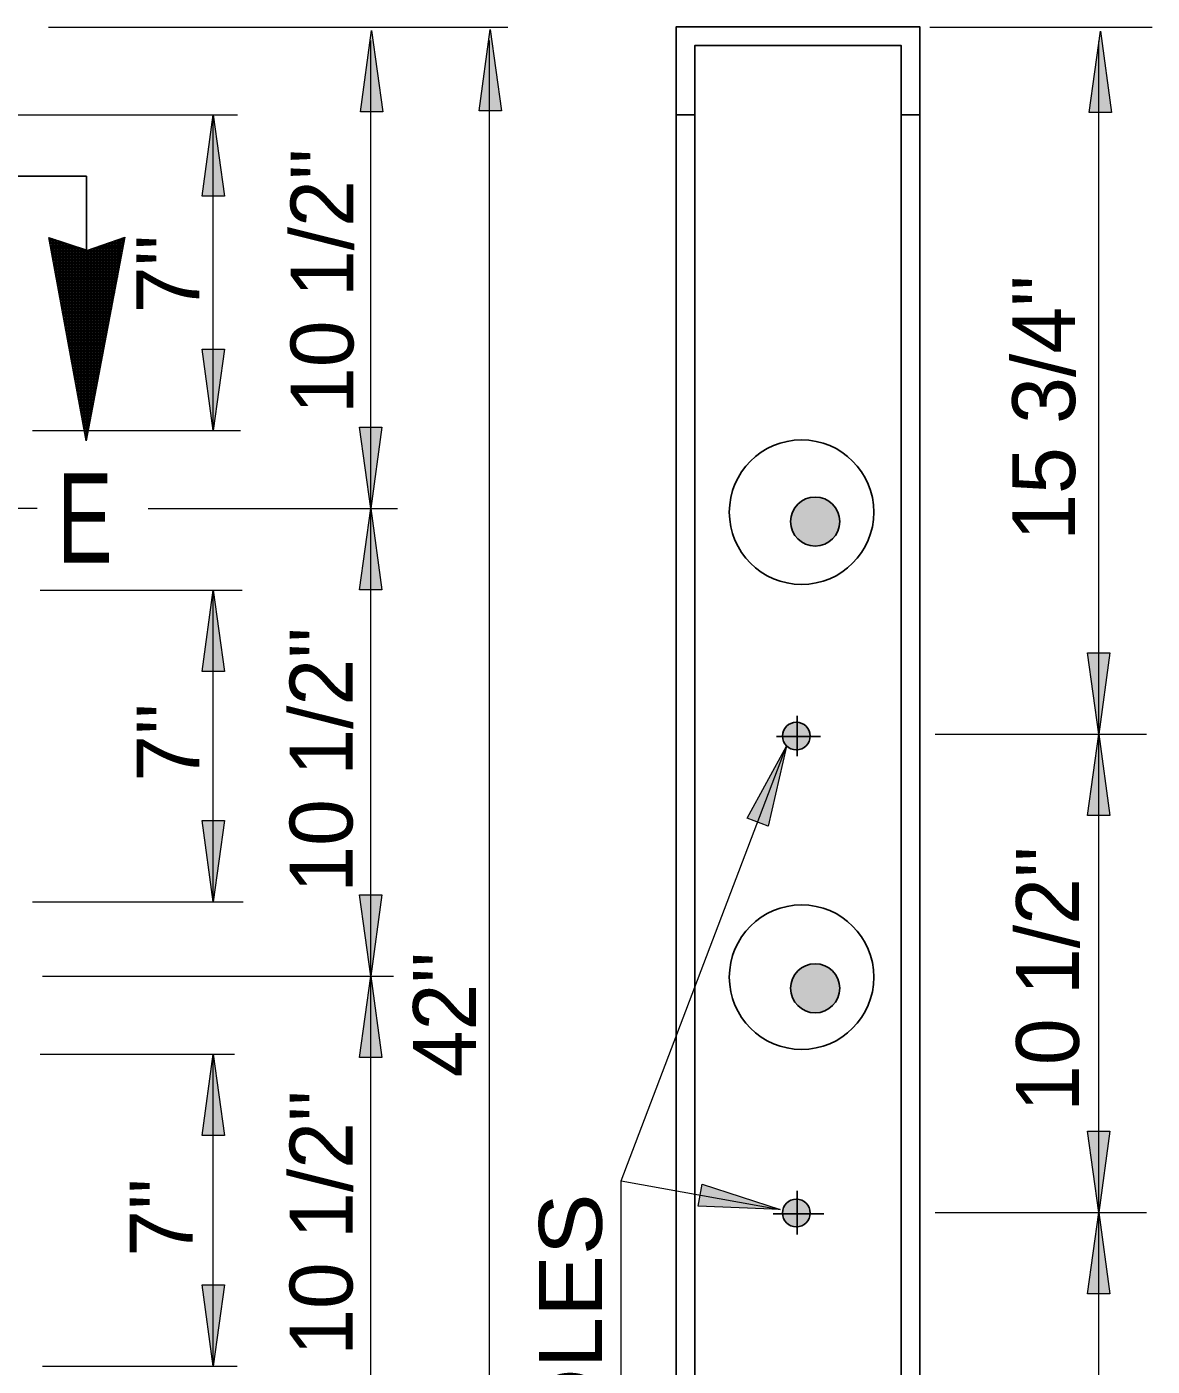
# Model space of a CAD drawing. Extents: x 139 to 512, y -134 to 135.
# Drawn here: x 225.88 to 248.58, y -31.19 to -4.18 of the extents above; entities that cross this region are included whole.
import ezdxf

# ---------------------------------------------------------------- set-up
doc = ezdxf.new("R2010")
doc.units = 0
doc.header["$LTSCALE"] = 0.51
doc.layers.add('1', color=7, linetype='Continuous', lineweight=13)

msp = doc.modelspace()

# ---------------------------------------------------------------- hatches: boundary and pattern name
at = {"layer": '1'}
for points in [[(232.8387, -4.2545), (233.0644, -5.894), (232.6133, -5.894)], [(235.2316, -4.2365), (235.4566, -5.8767), (235.0066, -5.8767)], [(247.5391, -4.2725), (247.7648, -5.912), (247.3137, -5.912)], [(229.6456, -5.957), (229.8706, -7.5969), (229.4202, -7.5969)], [(229.6456, -12.3204), (229.4202, -10.6809), (229.8706, -10.6809)], [(232.8218, -13.8927), (232.5964, -12.2525), (233.0472, -12.2525)], [(242.2807, -14.1591, 1), (241.2906, -14.1591, 1)], [(232.8218, -13.8927), (233.0472, -15.5327), (232.5964, -15.5327)], [(229.6456, -15.5397), (229.8706, -17.1797), (229.4202, -17.1797)], [(247.5049, -18.4472), (247.2796, -16.8072), (247.7303, -16.8072)], [(241.684, -18.4838, 1), (241.1267, -18.4838, 1)], [(247.5049, -18.4472), (247.7303, -20.087), (247.2796, -20.087)], [(241.2064, -18.6852), (240.8344, -20.2982), (240.4133, -20.1377)], [(229.6456, -21.8282), (229.4202, -20.1883), (229.8706, -20.1883)], [(232.8218, -23.3262), (232.5964, -21.686), (233.0472, -21.686)], [(242.2807, -23.5697, 1), (241.2906, -23.5697, 1)], [(232.8218, -23.3262), (233.0472, -24.9657), (232.5964, -24.9657)], [(229.6456, -24.8979), (229.8706, -26.5382), (229.4202, -26.5382)], [(247.5049, -28.0892), (247.2796, -26.4497), (247.7303, -26.4497)], [(241.0797, -28.0302), (239.4263, -27.9624), (239.5054, -27.518)], [(241.684, -28.102, 1), (241.1267, -28.102, 1)], [(247.5049, -28.0892), (247.7303, -29.729), (247.2796, -29.729)], [(229.6456, -31.187), (229.4202, -29.5472), (229.8706, -29.5472)]]:
    msp.add_hatch(color=256, dxfattribs=at).paths.add_polyline_path(points)

# ---------------------------------------------------------------- linework, layer by layer
for p, q in [((226.3242, -4.1855), (235.5841, -4.1855)), ((244.1018, -4.1855), (248.5846, -4.1855)), ((235.2147, -41.6229), (235.2147, -4.4592)), ((224.9329, -5.957), (230.1334, -5.957)), ((229.6456, -12.3204), (229.6456, -5.957)), ((226.3324, -8.4373), (226.3579, -8.4373)), ((226.3381, -8.4677), (226.4487, -8.4677)), ((226.3437, -8.4977), (226.5402, -8.4977)), ((226.3493, -8.5277), (226.6309, -8.5277)), ((226.3542, -8.5577), (226.7213, -8.5577)), ((226.3557, -8.4365), (226.3557, -8.5637)), ((226.3598, -8.588), (226.8128, -8.588)), ((226.3654, -8.618), (226.9036, -8.618)), ((226.3857, -8.4467), (226.3857, -8.7282)), ((226.4157, -8.4564), (226.4157, -8.8922)), ((226.4457, -8.4662), (226.4457, -9.0564)), ((226.4761, -8.4763), (226.4761, -9.221)), ((226.5061, -8.4864), (226.5061, -9.3852)), ((226.5361, -8.4965), (226.5361, -9.5495)), ((226.5661, -8.5062), (226.5661, -9.7142)), ((226.5964, -8.516), (226.5964, -9.8784)), ((226.6264, -8.5262), (226.6264, -10.0427)), ((226.6564, -8.5362), (226.6564, -10.2073)), ((226.6864, -8.546), (226.6864, -10.3715)), ((226.7168, -8.5562), (226.7168, -10.5358)), ((226.7468, -8.5663), (226.7468, -10.7004)), ((226.7768, -8.5764), (226.7768, -10.8643)), ((226.8068, -8.5857), (226.8068, -11.0285)), ((226.8372, -8.5959), (226.8372, -11.1928)), ((226.8672, -8.606), (226.8672, -11.3574)), ((226.8972, -8.6158), (226.8972, -11.5217)), ((226.9272, -8.6259), (226.9272, -11.6859)), ((226.9576, -8.636), (226.9576, -11.8505)), ((227.2583, -8.6327), (227.2583, -11.6064)), ((227.2883, -8.6225), (227.2883, -11.4482)), ((227.3014, -8.618), (227.8257, -8.618)), ((227.3187, -8.612), (227.3187, -11.2895)), ((227.3487, -8.6019), (227.3487, -11.1309)), ((227.3787, -8.591), (227.3787, -10.9719)), ((227.3888, -8.588), (227.8309, -8.588)), ((227.4087, -8.5805), (227.4087, -10.8137)), ((227.4391, -8.57), (227.4391, -10.655)), ((227.4691, -8.5602), (227.4691, -10.4968)), ((227.4754, -8.5577), (227.8369, -8.5577)), ((227.4991, -8.5497), (227.4991, -10.3377)), ((227.5291, -8.5389), (227.5291, -10.1792)), ((227.5594, -8.5288), (227.5594, -10.0209)), ((227.5628, -8.5277), (227.8426, -8.5277)), ((227.5894, -8.5183), (227.5894, -9.8622)), ((227.6194, -8.5082), (227.6194, -9.7037)), ((227.6494, -8.4977), (227.6494, -9.5447)), ((227.6498, -8.4977), (227.8486, -8.4977)), ((227.6798, -8.4875), (227.6798, -9.3864)), ((227.7098, -8.4767), (227.7098, -9.2278)), ((227.7368, -8.4677), (227.8542, -8.4677)), ((227.7398, -8.4662), (227.7398, -9.0695)), ((227.7698, -8.456), (227.7698, -8.9109)), ((227.8002, -8.4459), (227.8002, -8.7515)), ((227.8242, -8.4373), (227.8598, -8.4373)), ((227.8302, -8.4354), (227.8302, -8.5929)), ((227.8602, -8.4245), (227.8602, -8.4347)), ((226.3711, -8.648), (226.9951, -8.648)), ((226.3763, -8.678), (227.0858, -8.678)), ((226.3819, -8.7084), (227.8084, -8.7084)), ((226.3876, -8.7384), (227.8028, -8.7384)), ((226.3932, -8.7684), (227.7968, -8.7684)), ((226.3984, -8.7984), (227.7916, -8.7984)), ((226.4041, -8.8287), (227.7856, -8.8287)), ((226.4097, -8.8588), (227.7799, -8.8588)), ((226.4153, -8.8887), (227.7743, -8.8887)), ((226.9876, -8.6454), (226.9876, -12.0147)), ((227.0176, -8.6552), (227.0176, -12.179)), ((227.0476, -8.6653), (227.0476, -12.3437)), ((227.0779, -8.6754), (227.0779, -12.5079)), ((227.1079, -8.6847), (227.1079, -12.3999)), ((227.1274, -8.678), (227.8141, -8.678)), ((227.1379, -8.6747), (227.1379, -12.2412)), ((227.1679, -8.6642), (227.1679, -12.0827)), ((227.1983, -8.6532), (227.1983, -11.9244)), ((227.2148, -8.648), (227.8201, -8.648)), ((227.2283, -8.6432), (227.2283, -11.765)), ((226.4206, -8.9187), (227.7683, -8.9187)), ((226.4262, -8.9492), (227.7627, -8.9492)), ((226.4318, -8.9792), (227.7567, -8.9792)), ((226.4374, -9.0092), (227.7514, -9.0092)), ((226.4427, -9.0392), (227.7458, -9.0392)), ((226.4483, -9.0695), (227.7398, -9.0695)), ((226.4539, -9.0995), (227.7342, -9.0995)), ((226.4596, -9.1295), (227.7286, -9.1295)), ((226.4648, -9.1595), (227.7226, -9.1595)), ((226.4704, -9.1899), (227.7173, -9.1899)), ((226.4761, -9.2199), (227.7113, -9.2199)), ((226.4817, -9.2499), (227.7057, -9.2499)), ((226.4869, -9.2799), (227.7001, -9.2799)), ((226.4926, -9.3102), (227.6941, -9.3102)), ((226.4978, -9.3402), (227.6884, -9.3402)), ((226.5034, -9.3703), (227.6824, -9.3703)), ((226.5087, -9.4002), (227.6772, -9.4002)), ((226.5143, -9.4307), (227.6716, -9.4307)), ((226.5199, -9.4607), (227.6656, -9.4607)), ((226.5256, -9.4907), (227.6599, -9.4907)), ((226.5308, -9.5207), (227.6543, -9.5207)), ((226.5364, -9.551), (227.6483, -9.551)), ((226.5421, -9.581), (227.6431, -9.581)), ((226.5477, -9.611), (227.6371, -9.611)), ((226.5529, -9.641), (227.6314, -9.641)), ((226.5586, -9.6714), (227.6258, -9.6714)), ((226.5642, -9.7014), (227.6198, -9.7014)), ((226.5698, -9.7314), (227.6142, -9.7314)), ((226.5751, -9.7614), (227.6082, -9.7614)), ((226.5807, -9.7918), (227.6029, -9.7918)), ((226.5863, -9.8217), (227.5973, -9.8217)), ((226.5919, -9.8517), (227.5913, -9.8517)), ((226.5972, -9.8818), (227.5857, -9.8818)), ((226.6028, -9.9122), (227.5801, -9.9122)), ((226.6084, -9.9422), (227.5741, -9.9422)), ((226.6141, -9.9722), (227.5688, -9.9722)), ((226.6193, -10.0022), (227.5628, -10.0022)), ((226.6249, -10.0325), (227.5572, -10.0325)), ((226.6306, -10.0625), (227.5516, -10.0625)), ((226.6362, -10.0925), (227.5456, -10.0925)), ((226.6411, -10.1225), (227.5399, -10.1225)), ((226.6467, -10.1529), (227.5339, -10.1529)), ((226.6523, -10.1829), (227.5287, -10.1829)), ((226.6579, -10.2129), (227.5231, -10.2129)), ((226.6632, -10.2429), (227.5171, -10.2429)), ((226.6684, -10.2732), (227.5114, -10.2732)), ((226.6741, -10.3033), (227.5058, -10.3033)), ((226.6793, -10.3332), (227.4998, -10.3332)), ((226.6849, -10.3632), (227.4946, -10.3632)), ((226.6906, -10.3937), (227.4886, -10.3937)), ((226.6962, -10.4237), (227.4829, -10.4237)), ((226.7014, -10.4537), (227.4773, -10.4537)), ((226.7071, -10.4837), (227.4713, -10.4837)), ((226.7127, -10.514), (227.4657, -10.514)), ((226.7183, -10.544), (227.4597, -10.544)), ((226.7236, -10.574), (227.4544, -10.574)), ((226.7292, -10.604), (227.4488, -10.604)), ((226.7348, -10.6344), (227.4428, -10.6344)), ((226.7404, -10.6644), (227.4372, -10.6644)), ((226.7457, -10.6944), (227.4316, -10.6944)), ((226.7513, -10.7244), (227.4256, -10.7244)), ((226.7569, -10.7547), (227.4203, -10.7547)), ((226.7626, -10.7847), (227.4143, -10.7847)), ((226.7678, -10.8148), (227.4087, -10.8148)), ((226.7734, -10.8447), (227.4031, -10.8447)), ((226.7787, -10.8752), (227.3971, -10.8752)), ((226.7843, -10.9052), (227.3914, -10.9052)), ((226.7896, -10.9352), (227.3854, -10.9352)), ((226.7952, -10.9652), (227.3802, -10.9652)), ((226.8008, -10.9955), (227.3746, -10.9955)), ((226.8064, -11.0255), (227.3686, -11.0255)), ((226.8117, -11.0555), (227.3629, -11.0555)), ((226.8173, -11.0855), (227.3573, -11.0855)), ((226.8229, -11.1159), (227.3513, -11.1159)), ((226.8286, -11.1459), (227.3461, -11.1459)), ((226.8338, -11.1759), (227.3401, -11.1759)), ((226.8394, -11.2059), (227.3344, -11.2059)), ((226.8451, -11.2363), (227.3288, -11.2363)), ((226.8507, -11.2662), (227.3228, -11.2662)), ((226.8559, -11.2962), (227.3172, -11.2962)), ((226.8616, -11.3262), (227.3112, -11.3262)), ((226.8672, -11.3567), (227.3059, -11.3567)), ((226.8728, -11.3867), (227.3003, -11.3867)), ((226.8781, -11.4167), (227.2943, -11.4167)), ((226.8837, -11.4467), (227.2887, -11.4467)), ((226.8893, -11.477), (227.2831, -11.477)), ((226.8949, -11.507), (227.2771, -11.507)), ((226.9002, -11.537), (227.2722, -11.537)), ((226.9058, -11.567), (227.2658, -11.567)), ((226.9114, -11.5974), (227.2602, -11.5974)), ((226.9171, -11.6274), (227.2549, -11.6274)), ((226.9219, -11.6574), (227.2486, -11.6574)), ((226.9276, -11.6874), (227.2429, -11.6874)), ((226.9332, -11.7177), (227.2369, -11.7177)), ((226.9388, -11.7477), (227.2321, -11.7477)), ((226.9441, -11.7777), (227.2264, -11.7777)), ((226.9497, -11.8078), (227.2201, -11.8078)), ((226.9553, -11.8382), (227.2148, -11.8382)), ((226.9609, -11.8682), (227.2092, -11.8682)), ((226.9662, -11.8982), (227.2028, -11.8982)), ((226.9718, -11.9282), (227.1979, -11.9282)), ((226.9774, -11.9585), (227.1919, -11.9585)), ((226.9831, -11.9885), (227.1863, -11.9885)), ((226.9883, -12.0185), (227.1807, -12.0185)), ((226.9939, -12.0485), (227.1747, -12.0485)), ((226.9996, -12.0789), (227.1691, -12.0789)), ((227.0052, -12.1089), (227.1627, -12.1089)), ((227.0104, -12.1389), (227.1578, -12.1389)), ((226.0013, -12.3204), (230.1908, -12.3204)), ((227.0161, -12.1689), (227.1522, -12.1689)), ((227.0217, -12.1992), (227.1462, -12.1992)), ((227.0273, -12.2293), (227.1406, -12.2293)), ((227.0326, -12.2592), (227.1349, -12.2592)), ((227.0382, -12.2892), (227.1289, -12.2892)), ((227.0438, -12.3197), (227.1237, -12.3197)), ((227.0494, -12.3497), (227.1177, -12.3497)), ((227.0547, -12.3797), (227.1121, -12.3797)), ((227.0603, -12.4097), (227.1064, -12.4097)), ((227.0659, -12.44), (227.1004, -12.44)), ((227.0716, -12.47), (227.0948, -12.47)), ((227.0764, -12.5), (227.0888, -12.5)), ((227.0821, -12.53), (227.0836, -12.53)), ((226.0913, -13.8927), (218.4518, -13.8927)), ((228.3304, -13.8927), (233.3581, -13.8927)), ((226.1506, -15.5397), (230.2291, -15.5397)), ((229.6456, -21.8282), (229.6456, -15.5397)), ((244.2087, -18.4472), (248.4679, -18.4472)), ((226.0013, -21.8282), (230.2486, -21.8282)), ((226.1997, -23.3262), (233.2812, -23.3262)), ((226.1506, -24.8979), (230.0716, -24.8979)), ((229.6456, -31.187), (229.6456, -24.8979)), ((237.8697, -27.4535), (241.0797, -28.0302)), ((244.2087, -28.0892), (248.4679, -28.0892)), ((226.1997, -31.187), (230.1293, -31.187))]:
    msp.add_line(p, q, dxfattribs=at)
at = {"layer": '1', "lineweight": 25}
for p, q in [((239.3603, -5.957), (238.9853, -5.957)), ((243.8944, -5.957), (243.5194, -5.957)), ((224.7387, -7.1915), (227.0858, -7.1915)), ((227.0858, -11.8948), (227.0858, -7.1915)), ((241.4228, -18.8904), (241.4228, -18.0774)), ((241.0077, -18.4925), (241.8938, -18.4925)), ((241.4228, -28.5343), (241.4228, -27.6519)), ((240.9391, -28.1195), (241.9621, -28.1195))]:
    msp.add_line(p, q, dxfattribs=at)
at = {"layer": '1'}
for points in [[(232.8387, -4.2545), (233.0644, -5.894), (232.6133, -5.894)], [(235.2316, -4.2365), (235.4566, -5.8767), (235.0066, -5.8767)], [(247.5391, -4.2725), (247.7648, -5.912), (247.3137, -5.912)], [(229.6456, -5.957), (229.8706, -7.5969), (229.4202, -7.5969)], [(227.8621, -8.4242), (227.0824, -12.5334), (226.3309, -8.4283), (227.1068, -8.6847)], [(229.6456, -12.3204), (229.4202, -10.6809), (229.8706, -10.6809)], [(232.8218, -13.8927), (232.5964, -12.2525), (233.0472, -12.2525)], [(232.8218, -13.8927), (233.0472, -15.5327), (232.5964, -15.5327)], [(229.6456, -15.5397), (229.8706, -17.1797), (229.4202, -17.1797)], [(247.5049, -18.4472), (247.2796, -16.8072), (247.7303, -16.8072)], [(247.5049, -18.4472), (247.7303, -20.087), (247.2796, -20.087)], [(241.2064, -18.6852), (240.8344, -20.2982), (240.4133, -20.1377)], [(229.6456, -21.8282), (229.4202, -20.1883), (229.8706, -20.1883)], [(232.8218, -23.3262), (232.5964, -21.686), (233.0472, -21.686)], [(232.8218, -23.3262), (233.0472, -24.9657), (232.5964, -24.9657)], [(229.6456, -24.8979), (229.8706, -26.5382), (229.4202, -26.5382)], [(247.5049, -28.0892), (247.2796, -26.4497), (247.7303, -26.4497)], [(241.0797, -28.0302), (239.4263, -27.9624), (239.5054, -27.518)], [(247.5049, -28.0892), (247.7303, -29.729), (247.2796, -29.729)], [(229.6456, -31.187), (229.4202, -29.5472), (229.8706, -29.5472)]]:
    msp.add_lwpolyline(points, close=True, dxfattribs=at)
at = {"layer": '1', "lineweight": 25}
for points in [[(238.9853, -42.0309), (243.8944, -42.0309), (243.8944, -4.181), (238.9853, -4.181)], [(239.3603, -41.6559), (243.5194, -41.6559), (243.5194, -4.556), (239.3603, -4.556)]]:
    msp.add_lwpolyline(points, close=True, dxfattribs=at)
at = {"layer": '1'}
for points in [[(232.8218, -41.7935), (232.8218, -32.834), (232.8218, -23.3262), (232.8218, -13.8927), (232.8218, -4.4592)], [(247.5049, -41.3739), (247.5049, -28.0892), (247.5049, -18.4472), (247.5049, -4.4772)], [(237.8697, -38.1759), (237.8697, -27.4535), (241.2064, -18.6852)]]:
    msp.add_lwpolyline(points, dxfattribs=at)
at = {"layer": '1', "lineweight": 25}
for centre, radius in [((241.5115, -13.9682), 1.4574), ((241.7857, -14.1591), 0.495), ((241.4054, -18.4838), 0.2787), ((241.5115, -23.3453), 1.4574), ((241.7857, -23.5697), 0.495), ((241.4054, -28.102), 0.2787)]:
    msp.add_circle(centre, radius, dxfattribs=at)

# ---------------------------------------------------------------- texts
at = {"layer": '1'}
for s, p in [("10 1/2''", (232.4716, -11.9889)), ("7''", (229.3624, -9.9572)), ("15 3/4''", (247.0291, -14.5449)), ("10 1/2''", (232.4539, -21.6417)), ("7''", (229.3647, -19.4057)), ("10 1/2''", (247.1067, -26.0622)), ("42''", (234.9428, -25.3622)), ("10 1/2''", (232.4539, -30.9808)), ("7''", (229.2278, -28.9842))]:
    msp.add_text(s, height=1.268, rotation=90, dxfattribs=at).set_placement(p)
at = {"layer": '1', "width": 0.7}
msp.add_text('E', height=1.8, dxfattribs=at).set_placement((226.4922, -14.9867))
at = {"layer": '1', "width": 1.1}
msp.add_text(' 9/16" HOLES', height=1.268, rotation=90, dxfattribs=at).set_placement((237.4831, -39.3594))

doc.saveas('drawing.dxf')
